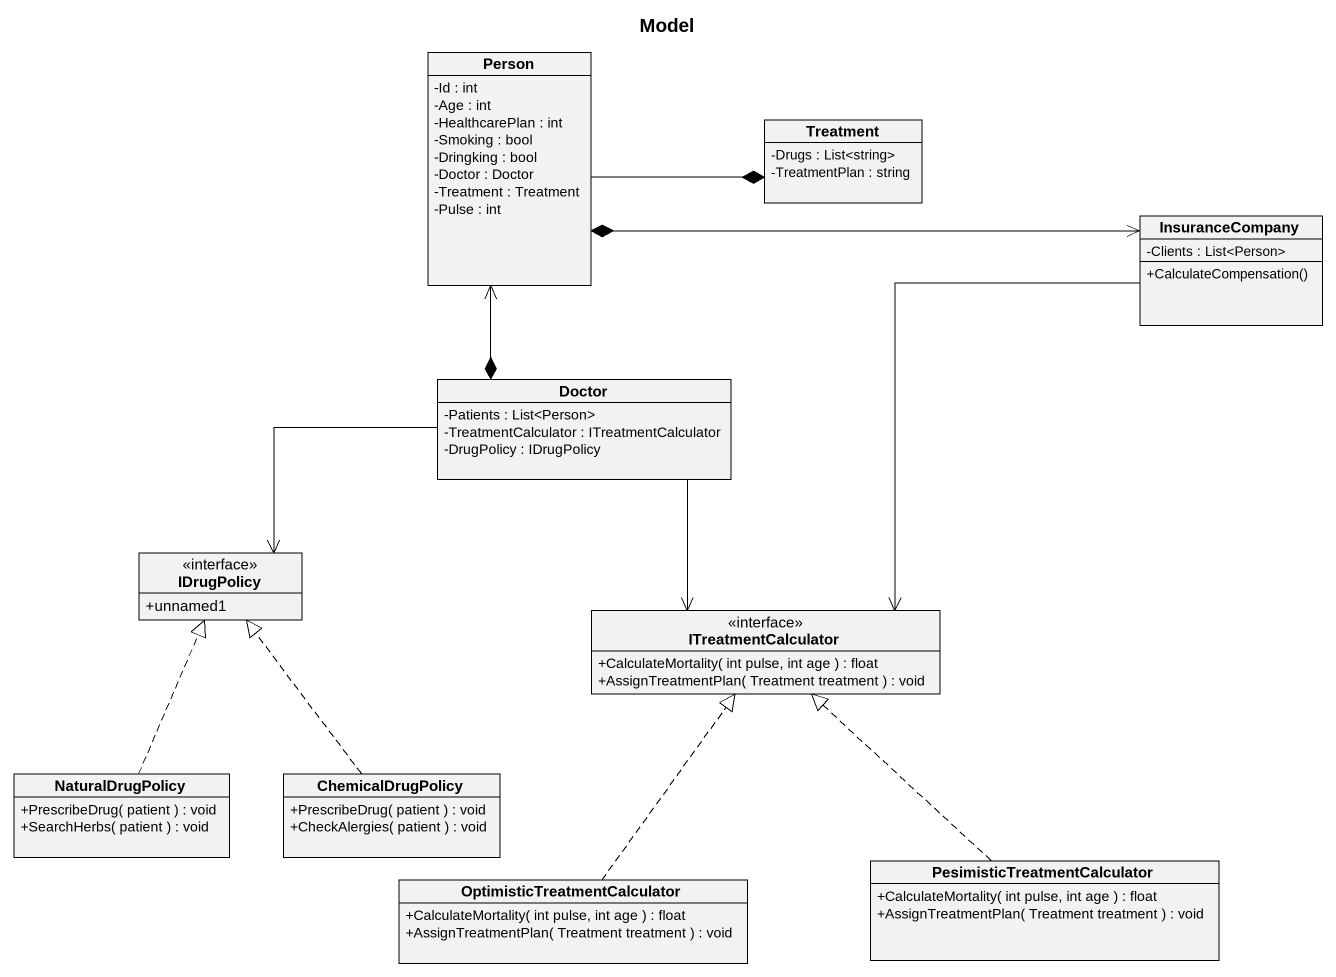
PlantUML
@startuml
title Model
hide circle
hide empty members
skinparam classAttributeIconSize 0
class "Person" as Person_ {
  -Id : int
  -Age : int
  -HealthcarePlan : int
  -Smoking : bool
  -Dringking : bool
  -Doctor : Doctor
  -Treatment : Treatment
  -Pulse : int
}
class Treatment {
  -Drugs : List<string>
  -TreatmentPlan : string
}
class InsuranceCompany {
  -Clients : List<Person>
  +CalculateCompensation()
}
class Doctor {
  -Patients : List<Person>
  -TreatmentCalculator : ITreatmentCalculator
  -DrugPolicy : IDrugPolicy
}
interface IDrugPolicy {
  +unnamed1
}
interface ITreatmentCalculator {
  +CalculateMortality( int pulse, int age ) : float
  +AssignTreatmentPlan( Treatment treatment ) : void
}
class NaturalDrugPolicy {
  +PrescribeDrug( patient ) : void
  +SearchHerbs( patient ) : void
}
class ChemicalDrugPolicy {
  +PrescribeDrug( patient ) : void
  +CheckAlergies( patient ) : void
}
class "OptimisticTreatmentCalculator" as OptimisticTreatmentCalculato {
  +CalculateMortality( int pulse, int age ) : float
  +AssignTreatmentPlan( Treatment treatment ) : void
}
class "PesimisticTreatmentCalculator" as PesimisticTreatmentCalculato {
  +CalculateMortality( int pulse, int age ) : float
  +AssignTreatmentPlan( Treatment treatment ) : void
}
Person_ *-right-> InsuranceCompany
Treatment *-left- Person_
InsuranceCompany --> ITreatmentCalculator
Doctor *-up-> Person_
Doctor -left-> IDrugPolicy
Doctor --> ITreatmentCalculator
NaturalDrugPolicy .up.|> IDrugPolicy
ChemicalDrugPolicy .up.|> IDrugPolicy
OptimisticTreatmentCalculato .up.|> ITreatmentCalculator
PesimisticTreatmentCalculato .up.|> ITreatmentCalculator
@enduml
